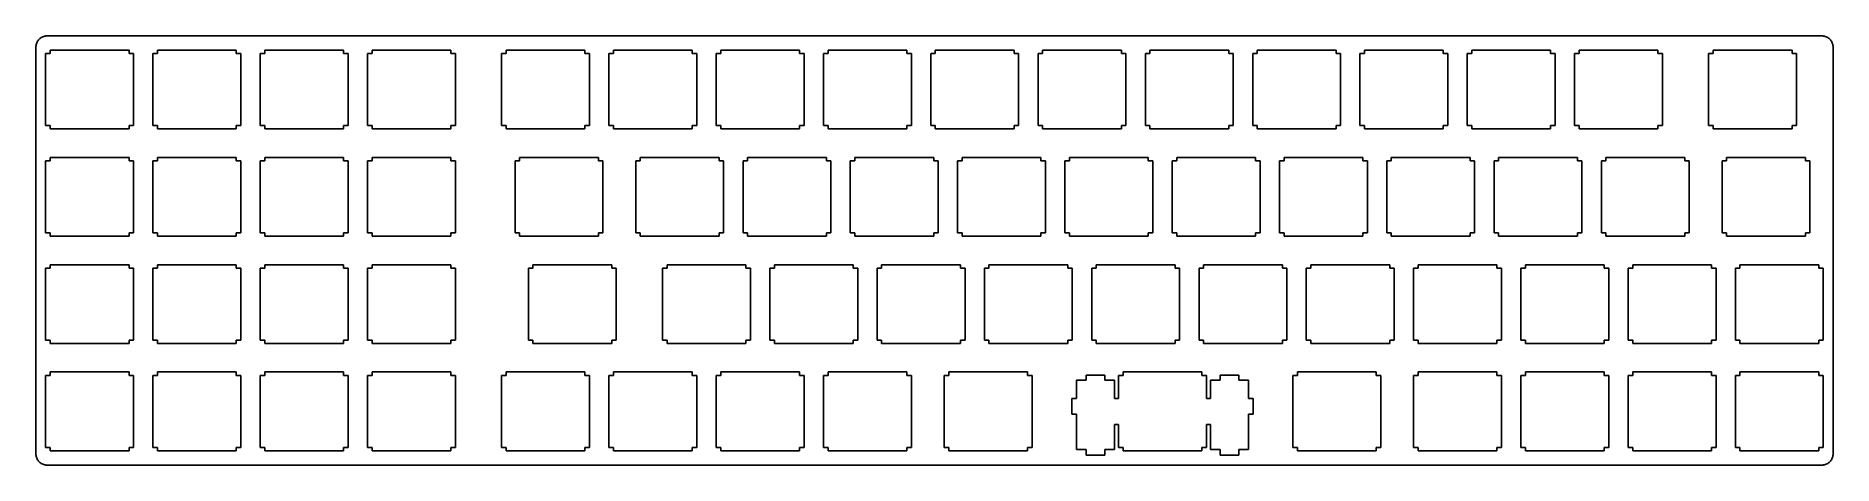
# Model space of a CAD drawing. Extents: x 0 to 319, y 0 to 76.
import ezdxf

# ---------------------------------------------------------------- set-up
doc = ezdxf.new("R2010")
doc.units = 0
doc.layers.get('0').update_dxf_attribs({"linetype": 'CONTINUOUS'})

msp = doc.modelspace()

# ---------------------------------------------------------------- linework, layer by layer
at = {"color": 0}
for p, q in [((0.095085, 74.4569), (0.101975, 74.6139)), ((0.095085, 2.25585), (0.095085, 74.4569)), ((0.101975, 74.6139), (0.119889, 74.7709)), ((0.119889, 74.7709), (0.150206, 74.924)), ((0.150206, 74.924), (0.192925, 75.0768)), ((0.192925, 75.0768), (0.248047, 75.2228)), ((0.248047, 75.2228), (0.312815, 75.365)), ((0.312815, 75.365), (0.389985, 75.5026)), ((0.389985, 75.5026), (0.4768, 75.6338)), ((0.4768, 75.6338), (0.574643, 75.7562)), ((0.574643, 75.7562), (0.680752, 75.8719)), ((0.680752, 75.8719), (0.796505, 75.9781)), ((0.796505, 75.9781), (0.919152, 76.0758)), ((0.919152, 76.0758), (1.05006, 76.163)), ((1.05006, 76.163), (1.18787, 76.2399)), ((1.18787, 76.2399), (1.32981, 76.3048)), ((1.32981, 76.3048), (1.47588, 76.3598)), ((1.47588, 76.3598), (1.62884, 76.4025)), ((1.62884, 76.4025), (1.7818, 76.4328)), ((1.7818, 76.4328), (1.9389, 76.4508)), ((1.9389, 76.4508), (2.096, 76.4575)), ((2.096, 76.4575), (317.183, 76.4575)), ((2.62103, 73.9316), (2.62103, 73.3323)), ((16.6205, 73.9316), (2.62103, 73.9316)), ((16.6205, 73.3323), (16.6205, 73.9316)), ((21.671, 73.9316), (21.671, 73.3323)), ((35.6704, 73.9316), (21.671, 73.9316)), ((35.6704, 73.3323), (35.6704, 73.9316)), ((40.7211, 73.9316), (40.7211, 73.3323)), ((54.7204, 73.9316), (40.7211, 73.9316)), ((54.7204, 73.3323), (54.7204, 73.9316)), ((59.7711, 73.9316), (59.7711, 73.3323)), ((73.7704, 73.9316), (59.7711, 73.9316)), ((73.7704, 73.3323), (73.7704, 73.9316)), ((83.5822, 73.9316), (83.5822, 73.3323)), ((97.5829, 73.9316), (83.5822, 73.9316)), ((97.5829, 73.3323), (97.5829, 73.9316)), ((102.632, 73.9316), (102.632, 73.3323)), ((116.633, 73.9316), (102.632, 73.9316)), ((116.633, 73.3323), (116.633, 73.9316)), ((121.682, 73.9316), (121.682, 73.3323)), ((135.683, 73.9316), (121.682, 73.9316)), ((135.683, 73.3323), (135.683, 73.9316)), ((140.732, 73.9316), (140.732, 73.3323)), ((154.733, 73.9316), (140.732, 73.9316)), ((154.733, 73.3323), (154.733, 73.9316)), ((159.782, 73.9316), (159.782, 73.3323)), ((173.783, 73.9316), (159.782, 73.9316)), ((173.783, 73.3323), (173.783, 73.9316)), ((178.832, 73.9316), (178.832, 73.3323)), ((192.833, 73.9316), (178.832, 73.9316)), ((192.833, 73.3323), (192.833, 73.9316)), ((197.882, 73.9316), (197.882, 73.3323)), ((211.883, 73.9316), (197.882, 73.9316)), ((211.883, 73.3323), (211.883, 73.9316)), ((216.932, 73.9316), (216.932, 73.3323)), ((230.933, 73.9316), (216.932, 73.9316)), ((230.933, 73.3323), (230.933, 73.9316)), ((235.982, 73.9316), (235.982, 73.3323)), ((249.983, 73.9316), (235.982, 73.9316)), ((249.983, 73.3323), (249.983, 73.9316)), ((255.032, 73.9316), (255.032, 73.3323)), ((269.033, 73.9316), (255.032, 73.9316)), ((269.033, 73.3323), (269.033, 73.9316)), ((274.082, 73.9316), (274.082, 73.3323)), ((288.083, 73.9316), (274.082, 73.9316)), ((288.083, 73.3323), (288.083, 73.9316)), ((297.896, 73.9316), (297.896, 73.3323)), ((311.895, 73.9316), (297.896, 73.9316)), ((311.895, 73.3323), (311.895, 73.9316)), ((317.183, 76.4575), (317.34, 76.4508)), ((317.34, 76.4508), (317.496, 76.4328)), ((317.496, 76.4328), (317.65, 76.4025)), ((317.65, 76.4025), (317.802, 76.3598)), ((317.802, 76.3598), (317.948, 76.3048)), ((317.948, 76.3048), (318.091, 76.2399)), ((318.091, 76.2399), (318.229, 76.163)), ((318.229, 76.163), (318.36, 76.0758)), ((318.36, 76.0758), (318.482, 75.9781)), ((318.482, 75.9781), (318.597, 75.8719)), ((318.597, 75.8719), (318.704, 75.7562)), ((318.704, 75.7562), (318.801, 75.6338)), ((318.801, 75.6338), (318.889, 75.5026)), ((318.889, 75.5026), (318.965, 75.365)), ((318.965, 75.365), (319.031, 75.2228)), ((319.031, 75.2228), (319.086, 75.0768)), ((319.086, 75.0768), (319.129, 74.924)), ((319.129, 74.924), (319.159, 74.7709)), ((319.159, 74.7709), (319.177, 74.6139)), ((319.177, 74.6139), (319.184, 74.4569)), ((319.184, 74.4569), (319.184, 2.25585)), ((2.62103, 73.3323), (1.82039, 73.3323)), ((1.82039, 73.3323), (1.82039, 60.5317)), ((17.4212, 73.3323), (16.6205, 73.3323)), ((17.4212, 60.5317), (17.4212, 73.3323)), ((21.671, 73.3323), (20.8704, 73.3323)), ((20.8704, 73.3323), (20.8704, 60.5317)), ((36.4712, 73.3323), (35.6704, 73.3323)), ((36.4712, 60.5317), (36.4712, 73.3323)), ((40.7211, 73.3323), (39.9203, 73.3323)), ((39.9203, 73.3323), (39.9203, 60.5317)), ((55.5212, 73.3323), (54.7204, 73.3323)), ((55.5212, 60.5317), (55.5212, 73.3323)), ((59.7711, 73.3323), (58.9703, 73.3323)), ((58.9703, 73.3323), (58.9703, 60.5317)), ((74.5712, 73.3323), (73.7704, 73.3323)), ((74.5712, 60.5317), (74.5712, 73.3323)), ((83.5822, 73.3323), (82.7828, 73.3323)), ((82.7828, 73.3323), (82.7828, 60.5317)), ((98.3823, 73.3323), (97.5829, 73.3323)), ((98.3823, 60.5317), (98.3823, 73.3323)), ((102.632, 73.3323), (101.833, 73.3323)), ((101.833, 73.3323), (101.833, 60.5317)), ((117.432, 73.3323), (116.633, 73.3323)), ((117.432, 60.5317), (117.432, 73.3323)), ((121.682, 73.3323), (120.883, 73.3323)), ((120.883, 73.3323), (120.883, 60.5317)), ((136.482, 73.3323), (135.683, 73.3323)), ((136.482, 60.5317), (136.482, 73.3323)), ((140.732, 73.3323), (139.933, 73.3323)), ((139.933, 73.3323), (139.933, 60.5317)), ((155.532, 73.3323), (154.733, 73.3323)), ((155.532, 60.5317), (155.532, 73.3323)), ((159.782, 73.3323), (158.983, 73.3323)), ((158.983, 73.3323), (158.983, 60.5317)), ((174.582, 73.3323), (173.783, 73.3323)), ((174.582, 60.5317), (174.582, 73.3323)), ((178.832, 73.3323), (178.033, 73.3323)), ((178.033, 73.3323), (178.033, 60.5317)), ((193.632, 73.3323), (192.833, 73.3323)), ((193.632, 60.5317), (193.632, 73.3323)), ((197.882, 73.3323), (197.083, 73.3323)), ((197.083, 73.3323), (197.083, 60.5317)), ((212.682, 73.3323), (211.883, 73.3323)), ((212.682, 60.5317), (212.682, 73.3323)), ((216.932, 73.3323), (216.133, 73.3323)), ((216.133, 73.3323), (216.133, 60.5317)), ((231.732, 73.3323), (230.933, 73.3323)), ((231.732, 60.5317), (231.732, 73.3323)), ((235.982, 73.3323), (235.183, 73.3323)), ((235.183, 73.3323), (235.183, 60.5317)), ((250.782, 73.3323), (249.983, 73.3323)), ((250.782, 60.5317), (250.782, 73.3323)), ((255.032, 73.3323), (254.233, 73.3323)), ((254.233, 73.3323), (254.233, 60.5317)), ((269.832, 73.3323), (269.033, 73.3323)), ((269.832, 60.5317), (269.832, 73.3323)), ((274.082, 73.3323), (273.283, 73.3323)), ((273.283, 73.3323), (273.283, 60.5317)), ((288.882, 73.3323), (288.083, 73.3323)), ((288.882, 60.5317), (288.882, 73.3323)), ((297.896, 73.3323), (297.095, 73.3323)), ((297.095, 73.3323), (297.095, 60.5317)), ((312.696, 73.3323), (311.895, 73.3323)), ((312.696, 60.5317), (312.696, 73.3323)), ((1.82039, 60.5317), (2.62103, 60.5317)), ((2.62103, 60.5317), (2.62103, 59.9324)), ((2.62103, 59.9324), (16.6205, 59.9324)), ((16.6205, 59.9324), (16.6205, 60.5317)), ((16.6205, 60.5317), (17.4212, 60.5317)), ((20.8704, 60.5317), (21.671, 60.5317)), ((21.671, 60.5317), (21.671, 59.9324)), ((21.671, 59.9324), (35.6704, 59.9324)), ((35.6704, 59.9324), (35.6704, 60.5317)), ((35.6704, 60.5317), (36.4712, 60.5317)), ((39.9203, 60.5317), (40.7211, 60.5317)), ((40.7211, 60.5317), (40.7211, 59.9324)), ((40.7211, 59.9324), (54.7204, 59.9324)), ((54.7204, 59.9324), (54.7204, 60.5317)), ((54.7204, 60.5317), (55.5212, 60.5317)), ((58.9703, 60.5317), (59.7711, 60.5317)), ((59.7711, 60.5317), (59.7711, 59.9324)), ((59.7711, 59.9324), (73.7704, 59.9324)), ((73.7704, 59.9324), (73.7704, 60.5317)), ((73.7704, 60.5317), (74.5712, 60.5317)), ((82.7828, 60.5317), (83.5822, 60.5317)), ((83.5822, 60.5317), (83.5822, 59.9324)), ((83.5822, 59.9324), (97.5829, 59.9324)), ((97.5829, 59.9324), (97.5829, 60.5317)), ((97.5829, 60.5317), (98.3823, 60.5317)), ((101.833, 60.5317), (102.632, 60.5317)), ((102.632, 60.5317), (102.632, 59.9324)), ((102.632, 59.9324), (116.633, 59.9324)), ((116.633, 59.9324), (116.633, 60.5317)), ((116.633, 60.5317), (117.432, 60.5317)), ((120.883, 60.5317), (121.682, 60.5317)), ((121.682, 60.5317), (121.682, 59.9324)), ((121.682, 59.9324), (135.683, 59.9324)), ((135.683, 59.9324), (135.683, 60.5317)), ((135.683, 60.5317), (136.482, 60.5317)), ((139.933, 60.5317), (140.732, 60.5317)), ((140.732, 60.5317), (140.732, 59.9324)), ((140.732, 59.9324), (154.733, 59.9324)), ((154.733, 59.9324), (154.733, 60.5317)), ((154.733, 60.5317), (155.532, 60.5317)), ((158.983, 60.5317), (159.782, 60.5317)), ((159.782, 60.5317), (159.782, 59.9324)), ((159.782, 59.9324), (173.783, 59.9324)), ((173.783, 59.9324), (173.783, 60.5317)), ((173.783, 60.5317), (174.582, 60.5317)), ((178.033, 60.5317), (178.832, 60.5317)), ((178.832, 60.5317), (178.832, 59.9324)), ((178.832, 59.9324), (192.833, 59.9324)), ((192.833, 59.9324), (192.833, 60.5317)), ((192.833, 60.5317), (193.632, 60.5317)), ((197.083, 60.5317), (197.882, 60.5317)), ((197.882, 60.5317), (197.882, 59.9324)), ((197.882, 59.9324), (211.883, 59.9324)), ((211.883, 59.9324), (211.883, 60.5317)), ((211.883, 60.5317), (212.682, 60.5317)), ((216.133, 60.5317), (216.932, 60.5317)), ((216.932, 60.5317), (216.932, 59.9324)), ((216.932, 59.9324), (230.933, 59.9324)), ((230.933, 59.9324), (230.933, 60.5317)), ((230.933, 60.5317), (231.732, 60.5317)), ((235.183, 60.5317), (235.982, 60.5317)), ((235.982, 60.5317), (235.982, 59.9324)), ((235.982, 59.9324), (249.983, 59.9324)), ((249.983, 59.9324), (249.983, 60.5317)), ((249.983, 60.5317), (250.782, 60.5317)), ((254.233, 60.5317), (255.032, 60.5317)), ((255.032, 60.5317), (255.032, 59.9324)), ((255.032, 59.9324), (269.033, 59.9324)), ((269.033, 59.9324), (269.033, 60.5317)), ((269.033, 60.5317), (269.832, 60.5317)), ((273.283, 60.5317), (274.082, 60.5317)), ((274.082, 60.5317), (274.082, 59.9324)), ((274.082, 59.9324), (288.083, 59.9324)), ((288.083, 59.9324), (288.083, 60.5317)), ((288.083, 60.5317), (288.882, 60.5317)), ((297.095, 60.5317), (297.896, 60.5317)), ((297.896, 60.5317), (297.896, 59.9324)), ((297.896, 59.9324), (311.895, 59.9324)), ((311.895, 59.9324), (311.895, 60.5317)), ((311.895, 60.5317), (312.696, 60.5317)), ((2.62103, 54.2823), (1.82039, 54.2823)), ((1.82039, 54.2823), (1.82039, 41.4817)), ((2.62103, 54.8816), (2.62103, 54.2823)), ((16.6205, 54.8816), (2.62103, 54.8816)), ((16.6205, 54.2823), (16.6205, 54.8816)), ((17.4212, 54.2823), (16.6205, 54.2823)), ((17.4212, 41.4817), (17.4212, 54.2823)), ((21.671, 54.2823), (20.8704, 54.2823)), ((20.8704, 54.2823), (20.8704, 41.4817)), ((21.671, 54.8816), (21.671, 54.2823)), ((35.6704, 54.8816), (21.671, 54.8816)), ((35.6704, 54.2823), (35.6704, 54.8816)), ((36.4712, 54.2823), (35.6704, 54.2823)), ((36.4712, 41.4817), (36.4712, 54.2823)), ((40.7211, 54.2823), (39.9203, 54.2823)), ((39.9203, 54.2823), (39.9203, 41.4817)), ((40.7211, 54.8816), (40.7211, 54.2823)), ((54.7204, 54.8816), (40.7211, 54.8816)), ((54.7204, 54.2823), (54.7204, 54.8816)), ((55.5212, 54.2823), (54.7204, 54.2823)), ((55.5212, 41.4817), (55.5212, 54.2823)), ((59.7711, 54.2823), (58.9703, 54.2823)), ((58.9703, 54.2823), (58.9703, 41.4817)), ((59.7711, 54.8816), (59.7711, 54.2823)), ((73.7704, 54.8816), (59.7711, 54.8816)), ((73.7704, 54.2823), (73.7704, 54.8816)), ((74.5712, 54.2823), (73.7704, 54.2823)), ((74.5712, 41.4817), (74.5712, 54.2823)), ((85.9635, 54.2823), (85.1641, 54.2823)), ((85.1641, 54.2823), (85.1641, 41.4817)), ((85.9635, 54.8816), (85.9635, 54.2823)), ((99.9628, 54.8816), (85.9635, 54.8816)), ((99.9628, 54.2823), (99.9628, 54.8816)), ((100.764, 54.2823), (99.9628, 54.2823)), ((100.764, 41.4817), (100.764, 54.2823)), ((107.396, 54.2823), (106.595, 54.2823)), ((106.595, 54.2823), (106.595, 41.4817)), ((107.396, 54.8816), (107.396, 54.2823)), ((121.395, 54.8816), (107.396, 54.8816)), ((121.395, 54.2823), (121.395, 54.8816)), ((122.196, 54.2823), (121.395, 54.2823)), ((122.196, 41.4817), (122.196, 54.2823)), ((126.446, 54.2823), (125.645, 54.2823)), ((125.645, 54.2823), (125.645, 41.4817)), ((126.446, 54.8816), (126.446, 54.2823)), ((140.445, 54.8816), (126.446, 54.8816)), ((140.445, 54.2823), (140.445, 54.8816)), ((141.246, 54.2823), (140.445, 54.2823)), ((141.246, 41.4817), (141.246, 54.2823)), ((145.496, 54.2823), (144.695, 54.2823)), ((144.695, 54.2823), (144.695, 41.4817)), ((145.496, 54.8816), (145.496, 54.2823)), ((159.495, 54.8816), (145.496, 54.8816)), ((159.495, 54.2823), (159.495, 54.8816)), ((160.296, 54.2823), (159.495, 54.2823)), ((160.296, 41.4817), (160.296, 54.2823)), ((164.546, 54.2823), (163.745, 54.2823)), ((163.745, 54.2823), (163.745, 41.4817)), ((164.546, 54.8816), (164.546, 54.2823)), ((178.545, 54.8816), (164.546, 54.8816)), ((178.545, 54.2823), (178.545, 54.8816)), ((179.346, 54.2823), (178.545, 54.2823)), ((179.346, 41.4817), (179.346, 54.2823)), ((183.596, 54.2823), (182.795, 54.2823)), ((182.795, 54.2823), (182.795, 41.4817)), ((183.596, 54.8816), (183.596, 54.2823)), ((197.595, 54.8816), (183.596, 54.8816)), ((197.595, 54.2823), (197.595, 54.8816)), ((198.396, 54.2823), (197.595, 54.2823)), ((198.396, 41.4817), (198.396, 54.2823)), ((202.646, 54.2823), (201.845, 54.2823)), ((201.845, 54.2823), (201.845, 41.4817)), ((202.646, 54.8816), (202.646, 54.2823)), ((216.645, 54.8816), (202.646, 54.8816)), ((216.645, 54.2823), (216.645, 54.8816)), ((217.446, 54.2823), (216.645, 54.2823)), ((217.446, 41.4817), (217.446, 54.2823)), ((221.696, 54.2823), (220.895, 54.2823)), ((220.895, 54.2823), (220.895, 41.4817)), ((221.696, 54.8816), (221.696, 54.2823)), ((235.695, 54.8816), (221.696, 54.8816)), ((235.695, 54.2823), (235.695, 54.8816)), ((236.496, 54.2823), (235.695, 54.2823)), ((236.496, 41.4817), (236.496, 54.2823)), ((240.746, 54.2823), (239.945, 54.2823)), ((239.945, 54.2823), (239.945, 41.4817)), ((240.746, 54.8816), (240.746, 54.2823)), ((254.744, 54.8816), (240.746, 54.8816)), ((254.744, 54.2823), (254.744, 54.8816)), ((255.546, 54.2823), (254.744, 54.2823)), ((255.546, 41.4817), (255.546, 54.2823)), ((259.796, 54.2823), (258.995, 54.2823)), ((258.995, 54.2823), (258.995, 41.4817)), ((259.796, 54.8816), (259.796, 54.2823)), ((273.795, 54.8816), (259.796, 54.8816)), ((273.795, 54.2823), (273.795, 54.8816)), ((274.596, 54.2823), (273.795, 54.2823)), ((274.596, 41.4817), (274.596, 54.2823)), ((278.846, 54.2823), (278.045, 54.2823)), ((278.045, 54.2823), (278.045, 41.4817)), ((278.846, 54.8816), (278.846, 54.2823)), ((292.845, 54.8816), (278.846, 54.8816)), ((292.845, 54.2823), (292.845, 54.8816)), ((293.646, 54.2823), (292.845, 54.2823)), ((293.646, 41.4817), (293.646, 54.2823)), ((300.276, 54.2823), (299.477, 54.2823)), ((299.477, 54.2823), (299.477, 41.4817)), ((300.276, 54.8816), (300.276, 54.2823)), ((314.277, 54.8816), (300.276, 54.8816)), ((314.277, 54.2823), (314.277, 54.8816)), ((315.076, 54.2823), (314.277, 54.2823)), ((315.076, 41.4817), (315.076, 54.2823)), ((1.82039, 41.4817), (2.62103, 41.4817)), ((2.62103, 41.4817), (2.62103, 40.8824)), ((16.6205, 40.8824), (16.6205, 41.4817)), ((16.6205, 41.4817), (17.4212, 41.4817)), ((20.8704, 41.4817), (21.671, 41.4817)), ((21.671, 41.4817), (21.671, 40.8824)), ((35.6704, 40.8824), (35.6704, 41.4817)), ((35.6704, 41.4817), (36.4712, 41.4817)), ((39.9203, 41.4817), (40.7211, 41.4817)), ((40.7211, 41.4817), (40.7211, 40.8824)), ((54.7204, 40.8824), (54.7204, 41.4817)), ((54.7204, 41.4817), (55.5212, 41.4817)), ((58.9703, 41.4817), (59.7711, 41.4817)), ((59.7711, 41.4817), (59.7711, 40.8824)), ((73.7704, 40.8824), (73.7704, 41.4817)), ((73.7704, 41.4817), (74.5712, 41.4817)), ((85.1641, 41.4817), (85.9635, 41.4817)), ((85.9635, 41.4817), (85.9635, 40.8824)), ((99.9628, 40.8824), (99.9628, 41.4817)), ((99.9628, 41.4817), (100.764, 41.4817)), ((106.595, 41.4817), (107.396, 41.4817)), ((107.396, 41.4817), (107.396, 40.8824)), ((121.395, 40.8824), (121.395, 41.4817)), ((121.395, 41.4817), (122.196, 41.4817)), ((125.645, 41.4817), (126.446, 41.4817)), ((126.446, 41.4817), (126.446, 40.8824)), ((140.445, 40.8824), (140.445, 41.4817)), ((140.445, 41.4817), (141.246, 41.4817)), ((144.695, 41.4817), (145.496, 41.4817)), ((145.496, 41.4817), (145.496, 40.8824)), ((159.495, 40.8824), (159.495, 41.4817)), ((159.495, 41.4817), (160.296, 41.4817)), ((163.745, 41.4817), (164.546, 41.4817)), ((164.546, 41.4817), (164.546, 40.8824)), ((178.545, 40.8824), (178.545, 41.4817)), ((178.545, 41.4817), (179.346, 41.4817)), ((182.795, 41.4817), (183.596, 41.4817)), ((183.596, 41.4817), (183.596, 40.8824)), ((197.595, 40.8824), (197.595, 41.4817)), ((197.595, 41.4817), (198.396, 41.4817)), ((201.845, 41.4817), (202.646, 41.4817)), ((202.646, 41.4817), (202.646, 40.8824)), ((216.645, 40.8824), (216.645, 41.4817)), ((216.645, 41.4817), (217.446, 41.4817)), ((220.895, 41.4817), (221.696, 41.4817)), ((221.696, 41.4817), (221.696, 40.8824)), ((235.695, 40.8824), (235.695, 41.4817)), ((235.695, 41.4817), (236.496, 41.4817)), ((239.945, 41.4817), (240.746, 41.4817)), ((240.746, 41.4817), (240.746, 40.8824)), ((254.744, 40.8824), (254.744, 41.4817)), ((254.744, 41.4817), (255.546, 41.4817)), ((258.995, 41.4817), (259.796, 41.4817)), ((259.796, 41.4817), (259.796, 40.8824)), ((273.795, 40.8824), (273.795, 41.4817)), ((273.795, 41.4817), (274.596, 41.4817)), ((278.045, 41.4817), (278.846, 41.4817)), ((278.846, 41.4817), (278.846, 40.8824)), ((292.845, 40.8824), (292.845, 41.4817)), ((292.845, 41.4817), (293.646, 41.4817)), ((299.477, 41.4817), (300.276, 41.4817)), ((300.276, 41.4817), (300.276, 40.8824)), ((314.277, 40.8824), (314.277, 41.4817)), ((314.277, 41.4817), (315.076, 41.4817)), ((2.62103, 40.8824), (16.6205, 40.8824)), ((21.671, 40.8824), (35.6704, 40.8824)), ((40.7211, 40.8824), (54.7204, 40.8824)), ((59.7711, 40.8824), (73.7704, 40.8824)), ((85.9635, 40.8824), (99.9628, 40.8824)), ((107.396, 40.8824), (121.395, 40.8824)), ((126.446, 40.8824), (140.445, 40.8824)), ((145.496, 40.8824), (159.495, 40.8824)), ((164.546, 40.8824), (178.545, 40.8824)), ((183.596, 40.8824), (197.595, 40.8824)), ((202.646, 40.8824), (216.645, 40.8824)), ((221.696, 40.8824), (235.695, 40.8824)), ((240.746, 40.8824), (254.744, 40.8824)), ((259.796, 40.8824), (273.795, 40.8824)), ((278.846, 40.8824), (292.845, 40.8824)), ((300.276, 40.8824), (314.277, 40.8824)), ((2.62103, 35.2323), (1.82039, 35.2323)), ((1.82039, 35.2323), (1.82039, 22.4317)), ((2.62103, 35.8316), (2.62103, 35.2323)), ((16.6205, 35.8316), (2.62103, 35.8316)), ((16.6205, 35.2323), (16.6205, 35.8316)), ((17.4212, 35.2323), (16.6205, 35.2323)), ((17.4212, 22.4317), (17.4212, 35.2323)), ((21.671, 35.2323), (20.8704, 35.2323)), ((20.8704, 35.2323), (20.8704, 22.4317)), ((21.671, 35.8316), (21.671, 35.2323)), ((35.6704, 35.8316), (21.671, 35.8316)), ((35.6704, 35.2323), (35.6704, 35.8316)), ((36.4712, 35.2323), (35.6704, 35.2323)), ((36.4712, 22.4317), (36.4712, 35.2323)), ((40.7211, 35.2323), (39.9203, 35.2323)), ((39.9203, 35.2323), (39.9203, 22.4317)), ((40.7211, 35.8316), (40.7211, 35.2323)), ((54.7204, 35.8316), (40.7211, 35.8316)), ((54.7204, 35.2323), (54.7204, 35.8316)), ((55.5212, 35.2323), (54.7204, 35.2323)), ((55.5212, 22.4317), (55.5212, 35.2323)), ((59.7711, 35.2323), (58.9703, 35.2323)), ((58.9703, 35.2323), (58.9703, 22.4317)), ((59.7711, 35.8316), (59.7711, 35.2323)), ((73.7704, 35.8316), (59.7711, 35.8316)), ((73.7704, 35.2323), (73.7704, 35.8316)), ((74.5712, 35.2323), (73.7704, 35.2323)), ((74.5712, 22.4317), (74.5712, 35.2323)), ((88.3461, 35.2323), (87.5453, 35.2323)), ((87.5453, 35.2323), (87.5453, 22.4317)), ((88.3461, 35.8316), (88.3461, 35.2323)), ((102.345, 35.8316), (88.3461, 35.8316)), ((102.345, 35.2323), (102.345, 35.8316)), ((103.146, 35.2323), (102.345, 35.2323)), ((103.146, 22.4317), (103.146, 35.2323)), ((112.157, 35.2323), (111.358, 35.2323)), ((111.358, 35.2323), (111.358, 22.4317)), ((112.157, 35.8316), (112.157, 35.2323)), ((126.158, 35.8316), (112.157, 35.8316)), ((126.158, 35.2323), (126.158, 35.8316)), ((126.957, 35.2323), (126.158, 35.2323)), ((126.957, 22.4317), (126.957, 35.2323)), ((131.207, 35.2323), (130.408, 35.2323)), ((130.408, 35.2323), (130.408, 22.4317)), ((131.207, 35.8316), (131.207, 35.2323)), ((145.208, 35.8316), (131.207, 35.8316)), ((145.208, 35.2323), (145.208, 35.8316)), ((146.007, 35.2323), (145.208, 35.2323)), ((146.007, 22.4317), (146.007, 35.2323)), ((150.257, 35.2323), (149.458, 35.2323)), ((149.458, 35.2323), (149.458, 22.4317)), ((150.257, 35.8316), (150.257, 35.2323)), ((164.258, 35.8316), (150.257, 35.8316)), ((164.258, 35.2323), (164.258, 35.8316)), ((165.057, 35.2323), (164.258, 35.2323)), ((165.057, 22.4317), (165.057, 35.2323)), ((169.307, 35.2323), (168.508, 35.2323)), ((168.508, 35.2323), (168.508, 22.4317)), ((169.307, 35.8316), (169.307, 35.2323)), ((183.308, 35.8316), (169.307, 35.8316)), ((183.308, 35.2323), (183.308, 35.8316)), ((184.107, 35.2323), (183.308, 35.2323)), ((184.107, 22.4317), (184.107, 35.2323)), ((188.357, 35.2323), (187.558, 35.2323)), ((187.558, 35.2323), (187.558, 22.4317)), ((188.357, 35.8316), (188.357, 35.2323)), ((202.358, 35.8316), (188.357, 35.8316)), ((202.358, 35.2323), (202.358, 35.8316)), ((203.157, 35.2323), (202.358, 35.2323)), ((203.157, 22.4317), (203.157, 35.2323)), ((207.407, 35.2323), (206.608, 35.2323)), ((206.608, 35.2323), (206.608, 22.4317)), ((207.407, 35.8316), (207.407, 35.2323)), ((221.408, 35.8316), (207.407, 35.8316)), ((221.408, 35.2323), (221.408, 35.8316)), ((222.207, 35.2323), (221.408, 35.2323)), ((222.207, 22.4317), (222.207, 35.2323)), ((226.457, 35.2323), (225.658, 35.2323)), ((225.658, 35.2323), (225.658, 22.4317)), ((226.457, 35.8316), (226.457, 35.2323)), ((240.458, 35.8316), (226.457, 35.8316)), ((240.458, 35.2323), (240.458, 35.8316)), ((241.257, 35.2323), (240.458, 35.2323)), ((241.257, 22.4317), (241.257, 35.2323)), ((245.507, 35.2323), (244.708, 35.2323)), ((244.708, 35.2323), (244.708, 22.4317)), ((245.507, 35.8316), (245.507, 35.2323)), ((259.508, 35.8316), (245.507, 35.8316)), ((259.508, 35.2323), (259.508, 35.8316)), ((260.307, 35.2323), (259.508, 35.2323)), ((260.307, 22.4317), (260.307, 35.2323)), ((264.557, 35.2323), (263.758, 35.2323)), ((263.758, 35.2323), (263.758, 22.4317)), ((264.557, 35.8316), (264.557, 35.2323)), ((278.558, 35.8316), (264.557, 35.8316)), ((278.558, 35.2323), (278.558, 35.8316)), ((279.357, 35.2323), (278.558, 35.2323)), ((279.357, 22.4317), (279.357, 35.2323)), ((283.607, 35.2323), (282.808, 35.2323)), ((282.808, 35.2323), (282.808, 22.4317)), ((283.607, 35.8316), (283.607, 35.2323)), ((297.608, 35.8316), (283.607, 35.8316)), ((297.608, 35.2323), (297.608, 35.8316)), ((298.407, 35.2323), (297.608, 35.2323)), ((298.407, 22.4317), (298.407, 35.2323)), ((302.657, 35.2323), (301.858, 35.2323)), ((301.858, 35.2323), (301.858, 22.4317)), ((302.657, 35.8316), (302.657, 35.2323)), ((316.658, 35.8316), (302.657, 35.8316)), ((316.658, 35.2323), (316.658, 35.8316)), ((317.457, 35.2323), (316.658, 35.2323)), ((317.457, 22.4317), (317.457, 35.2323)), ((1.82039, 22.4317), (2.62103, 22.4317)), ((2.62103, 22.4317), (2.62103, 21.8323)), ((16.6205, 21.8323), (16.6205, 22.4317)), ((16.6205, 22.4317), (17.4212, 22.4317)), ((20.8704, 22.4317), (21.671, 22.4317)), ((21.671, 22.4317), (21.671, 21.8323)), ((35.6704, 21.8323), (35.6704, 22.4317)), ((35.6704, 22.4317), (36.4712, 22.4317)), ((39.9203, 22.4317), (40.7211, 22.4317)), ((40.7211, 22.4317), (40.7211, 21.8323)), ((54.7204, 21.8323), (54.7204, 22.4317)), ((54.7204, 22.4317), (55.5212, 22.4317)), ((58.9703, 22.4317), (59.7711, 22.4317)), ((59.7711, 22.4317), (59.7711, 21.8323)), ((73.7704, 21.8323), (73.7704, 22.4317)), ((73.7704, 22.4317), (74.5712, 22.4317)), ((87.5453, 22.4317), (88.3461, 22.4317)), ((88.3461, 22.4317), (88.3461, 21.8323)), ((102.345, 21.8323), (102.345, 22.4317)), ((102.345, 22.4317), (103.146, 22.4317)), ((111.358, 22.4317), (112.157, 22.4317)), ((112.157, 22.4317), (112.157, 21.8323)), ((126.158, 21.8323), (126.158, 22.4317)), ((126.158, 22.4317), (126.957, 22.4317)), ((130.408, 22.4317), (131.207, 22.4317)), ((131.207, 22.4317), (131.207, 21.8323)), ((145.208, 21.8323), (145.208, 22.4317)), ((145.208, 22.4317), (146.007, 22.4317)), ((149.458, 22.4317), (150.257, 22.4317)), ((150.257, 22.4317), (150.257, 21.8323)), ((164.258, 21.8323), (164.258, 22.4317)), ((164.258, 22.4317), (165.057, 22.4317)), ((168.508, 22.4317), (169.307, 22.4317)), ((169.307, 22.4317), (169.307, 21.8323)), ((183.308, 21.8323), (183.308, 22.4317)), ((183.308, 22.4317), (184.107, 22.4317)), ((187.558, 22.4317), (188.357, 22.4317)), ((188.357, 22.4317), (188.357, 21.8323)), ((202.358, 21.8323), (202.358, 22.4317)), ((202.358, 22.4317), (203.157, 22.4317)), ((206.608, 22.4317), (207.407, 22.4317)), ((207.407, 22.4317), (207.407, 21.8323)), ((221.408, 21.8323), (221.408, 22.4317)), ((221.408, 22.4317), (222.207, 22.4317)), ((225.658, 22.4317), (226.457, 22.4317)), ((226.457, 22.4317), (226.457, 21.8323)), ((240.458, 21.8323), (240.458, 22.4317)), ((240.458, 22.4317), (241.257, 22.4317)), ((244.708, 22.4317), (245.507, 22.4317)), ((245.507, 22.4317), (245.507, 21.8323)), ((259.508, 21.8323), (259.508, 22.4317)), ((259.508, 22.4317), (260.307, 22.4317)), ((263.758, 22.4317), (264.557, 22.4317)), ((264.557, 22.4317), (264.557, 21.8323)), ((278.558, 21.8323), (278.558, 22.4317)), ((278.558, 22.4317), (279.357, 22.4317)), ((282.808, 22.4317), (283.607, 22.4317)), ((283.607, 22.4317), (283.607, 21.8323)), ((297.608, 21.8323), (297.608, 22.4317)), ((297.608, 22.4317), (298.407, 22.4317)), ((301.858, 22.4317), (302.657, 22.4317)), ((302.657, 22.4317), (302.657, 21.8323)), ((316.658, 21.8323), (316.658, 22.4317)), ((316.658, 22.4317), (317.457, 22.4317)), ((2.62103, 21.8323), (16.6205, 21.8323)), ((21.671, 21.8323), (35.6704, 21.8323)), ((40.7211, 21.8323), (54.7204, 21.8323)), ((59.7711, 21.8323), (73.7704, 21.8323)), ((88.3461, 21.8323), (102.345, 21.8323)), ((112.157, 21.8323), (126.158, 21.8323)), ((131.207, 21.8323), (145.208, 21.8323)), ((150.257, 21.8323), (164.258, 21.8323)), ((169.307, 21.8323), (183.308, 21.8323)), ((188.357, 21.8323), (202.358, 21.8323)), ((207.407, 21.8323), (221.408, 21.8323)), ((226.457, 21.8323), (240.458, 21.8323)), ((245.507, 21.8323), (259.508, 21.8323)), ((264.557, 21.8323), (278.558, 21.8323)), ((283.607, 21.8323), (297.608, 21.8323)), ((302.657, 21.8323), (316.658, 21.8323)), ((2.62103, 16.1837), (1.82039, 16.1837)), ((1.82039, 16.1837), (1.82039, 3.38171)), ((2.62103, 16.7817), (2.62103, 16.1837)), ((16.6205, 16.7817), (2.62103, 16.7817)), ((16.6205, 16.1837), (16.6205, 16.7817)), ((17.4212, 16.1837), (16.6205, 16.1837)), ((17.4212, 3.38171), (17.4212, 16.1837)), ((21.671, 16.1837), (20.8704, 16.1837)), ((20.8704, 16.1837), (20.8704, 3.38171)), ((21.671, 16.7817), (21.671, 16.1837)), ((35.6704, 16.7817), (21.671, 16.7817)), ((35.6704, 16.1837), (35.6704, 16.7817)), ((36.4712, 16.1837), (35.6704, 16.1837)), ((36.4712, 3.38171), (36.4712, 16.1837)), ((40.7211, 16.1837), (39.9203, 16.1837)), ((39.9203, 16.1837), (39.9203, 3.38171)), ((40.7211, 16.7817), (40.7211, 16.1837)), ((54.7204, 16.7817), (40.7211, 16.7817)), ((54.7204, 16.1837), (54.7204, 16.7817)), ((55.5212, 16.1837), (54.7204, 16.1837)), ((55.5212, 3.38171), (55.5212, 16.1837)), ((59.7711, 16.1837), (58.9703, 16.1837)), ((58.9703, 16.1837), (58.9703, 3.38171)), ((59.7711, 16.7817), (59.7711, 16.1837)), ((73.7704, 16.7817), (59.7711, 16.7817)), ((73.7704, 16.1837), (73.7704, 16.7817)), ((74.5712, 16.1837), (73.7704, 16.1837)), ((74.5712, 3.38171), (74.5712, 16.1837)), ((83.5822, 16.1837), (82.7828, 16.1837)), ((82.7828, 16.1837), (82.7828, 3.38171)), ((83.5822, 16.7817), (83.5822, 16.1837)), ((97.5829, 16.7817), (83.5822, 16.7817)), ((97.5829, 16.1837), (97.5829, 16.7817)), ((98.3823, 16.1837), (97.5829, 16.1837)), ((98.3823, 3.38171), (98.3823, 16.1837)), ((102.632, 16.1837), (101.833, 16.1837)), ((101.833, 16.1837), (101.833, 3.38171)), ((102.632, 16.7817), (102.632, 16.1837)), ((116.633, 16.7817), (102.632, 16.7817)), ((116.633, 16.1837), (116.633, 16.7817)), ((117.432, 16.1837), (116.633, 16.1837)), ((117.432, 3.38171), (117.432, 16.1837)), ((121.682, 16.1837), (120.883, 16.1837)), ((120.883, 16.1837), (120.883, 3.38171)), ((121.682, 16.7817), (121.682, 16.1837)), ((135.683, 16.7817), (121.682, 16.7817)), ((135.683, 16.1837), (135.683, 16.7817)), ((136.482, 16.1837), (135.683, 16.1837)), ((136.482, 3.38171), (136.482, 16.1837)), ((140.732, 16.1837), (139.933, 16.1837)), ((139.933, 16.1837), (139.933, 3.38171)), ((140.732, 16.7817), (140.732, 16.1837)), ((154.733, 16.7817), (140.732, 16.7817)), ((154.733, 16.1837), (154.733, 16.7817)), ((155.532, 16.1837), (154.733, 16.1837)), ((155.532, 3.38171), (155.532, 16.1837)), ((162.163, 16.1837), (161.364, 16.1837)), ((161.364, 16.1837), (161.364, 3.38171)), ((162.163, 16.7817), (162.163, 16.1837)), ((176.163, 16.7817), (162.163, 16.7817)), ((176.163, 16.1837), (176.163, 16.7817)), ((176.964, 16.1837), (176.163, 16.1837)), ((176.964, 3.38171), (176.964, 16.1837)), ((189.87, 16.2333), (186.57, 16.2333)), ((186.57, 16.2333), (186.57, 15.3128)), ((189.87, 15.3128), (189.87, 16.2333)), ((193.121, 16.1837), (192.32, 16.1837)), ((192.32, 16.1837), (192.32, 12.0826)), ((193.121, 16.7817), (193.121, 16.1837)), ((207.12, 16.7817), (193.121, 16.7817)), ((207.12, 16.1837), (207.12, 16.7817)), ((207.921, 16.1837), (207.12, 16.1837)), ((207.921, 12.0826), (207.921, 16.1837)), ((213.67, 16.2333), (210.37, 16.2333)), ((210.37, 16.2333), (210.37, 15.3128)), ((213.67, 15.3128), (213.67, 16.2333)), ((224.076, 16.1837), (223.277, 16.1837)), ((223.277, 16.1837), (223.277, 3.38171)), ((224.076, 16.7817), (224.076, 16.1837)), ((238.077, 16.7817), (224.076, 16.7817)), ((238.077, 16.1837), (238.077, 16.7817)), ((238.876, 16.1837), (238.077, 16.1837)), ((238.876, 3.38171), (238.876, 16.1837)), ((245.507, 16.1837), (244.708, 16.1837)), ((244.708, 16.1837), (244.708, 3.38171)), ((245.507, 16.7817), (245.507, 16.1837)), ((259.508, 16.7817), (245.507, 16.7817)), ((259.508, 16.1837), (259.508, 16.7817)), ((260.307, 16.1837), (259.508, 16.1837)), ((260.307, 3.38171), (260.307, 16.1837)), ((264.557, 16.1837), (263.758, 16.1837)), ((263.758, 16.1837), (263.758, 3.38171)), ((264.557, 16.7817), (264.557, 16.1837)), ((278.558, 16.7817), (264.557, 16.7817)), ((278.558, 16.1837), (278.558, 16.7817)), ((279.357, 16.1837), (278.558, 16.1837)), ((279.357, 3.38171), (279.357, 16.1837)), ((283.607, 16.1837), (282.808, 16.1837)), ((282.808, 16.1837), (282.808, 3.38171)), ((283.607, 16.7817), (283.607, 16.1837)), ((297.608, 16.7817), (283.607, 16.7817)), ((297.608, 16.1837), (297.608, 16.7817)), ((298.407, 16.1837), (297.608, 16.1837)), ((298.407, 3.38171), (298.407, 16.1837)), ((302.657, 16.1837), (301.858, 16.1837)), ((301.858, 16.1837), (301.858, 3.38171)), ((302.657, 16.7817), (302.657, 16.1837)), ((316.658, 16.7817), (302.657, 16.7817)), ((316.658, 16.1837), (316.658, 16.7817)), ((317.457, 16.1837), (316.658, 16.1837)), ((317.457, 3.38171), (317.457, 16.1837)), ((186.57, 15.3128), (184.846, 15.3128)), ((184.846, 15.3128), (184.846, 12.0826)), ((191.595, 15.3128), (189.87, 15.3128)), ((191.595, 12.0826), (191.595, 15.3128)), ((210.37, 15.3128), (208.646, 15.3128)), ((208.646, 15.3128), (208.646, 12.0826)), ((215.396, 15.3128), (213.67, 15.3128)), ((215.396, 12.0826), (215.396, 15.3128)), ((184.846, 12.0826), (184.021, 12.0826)), ((184.021, 12.0826), (184.021, 9.28247)), ((192.32, 12.0826), (191.595, 12.0826)), ((208.646, 12.0826), (207.921, 12.0826)), ((216.221, 12.0826), (215.396, 12.0826)), ((216.221, 9.28247), (216.221, 12.0826)), ((184.021, 9.28247), (184.846, 9.28247)), ((184.846, 9.28247), (184.846, 3.01239)), ((191.595, 3.01239), (191.595, 7.48273)), ((191.595, 7.48273), (192.32, 7.48273)), ((192.32, 7.48273), (192.32, 3.38171)), ((207.921, 3.38171), (207.921, 7.48273)), ((207.921, 7.48273), (208.646, 7.48273)), ((208.646, 7.48273), (208.646, 3.01239)), ((215.396, 3.01239), (215.396, 9.28247)), ((215.396, 9.28247), (216.221, 9.28247)), ((1.82039, 3.38171), (2.62103, 3.38171)), ((2.62103, 3.38171), (2.62103, 2.78226)), ((16.6205, 2.78226), (16.6205, 3.38171)), ((16.6205, 3.38171), (17.4212, 3.38171)), ((20.8704, 3.38171), (21.671, 3.38171)), ((21.671, 3.38171), (21.671, 2.78226)), ((35.6704, 2.78226), (35.6704, 3.38171)), ((35.6704, 3.38171), (36.4712, 3.38171)), ((39.9203, 3.38171), (40.7211, 3.38171)), ((40.7211, 3.38171), (40.7211, 2.78226)), ((54.7204, 2.78226), (54.7204, 3.38171)), ((54.7204, 3.38171), (55.5212, 3.38171)), ((58.9703, 3.38171), (59.7711, 3.38171)), ((59.7711, 3.38171), (59.7711, 2.78226)), ((73.7704, 2.78226), (73.7704, 3.38171)), ((73.7704, 3.38171), (74.5712, 3.38171)), ((82.7828, 3.38171), (83.5822, 3.38171)), ((83.5822, 3.38171), (83.5822, 2.78226)), ((97.5829, 2.78226), (97.5829, 3.38171)), ((97.5829, 3.38171), (98.3823, 3.38171)), ((101.833, 3.38171), (102.632, 3.38171)), ((102.632, 3.38171), (102.632, 2.78226)), ((116.633, 2.78226), (116.633, 3.38171)), ((116.633, 3.38171), (117.432, 3.38171)), ((120.883, 3.38171), (121.682, 3.38171)), ((121.682, 3.38171), (121.682, 2.78226)), ((135.683, 2.78226), (135.683, 3.38171)), ((135.683, 3.38171), (136.482, 3.38171)), ((139.933, 3.38171), (140.732, 3.38171)), ((140.732, 3.38171), (140.732, 2.78226)), ((154.733, 2.78226), (154.733, 3.38171)), ((154.733, 3.38171), (155.532, 3.38171)), ((161.364, 3.38171), (162.163, 3.38171)), ((162.163, 3.38171), (162.163, 2.78226)), ((176.163, 2.78226), (176.163, 3.38171)), ((176.163, 3.38171), (176.964, 3.38171)), ((192.32, 3.38171), (193.121, 3.38171)), ((193.121, 3.38171), (193.121, 2.78226)), ((207.12, 2.78226), (207.12, 3.38171)), ((207.12, 3.38171), (207.921, 3.38171)), ((223.277, 3.38171), (224.076, 3.38171)), ((224.076, 3.38171), (224.076, 2.78226)), ((238.077, 2.78226), (238.077, 3.38171)), ((238.077, 3.38171), (238.876, 3.38171)), ((244.708, 3.38171), (245.507, 3.38171)), ((245.507, 3.38171), (245.507, 2.78226)), ((259.508, 2.78226), (259.508, 3.38171)), ((259.508, 3.38171), (260.307, 3.38171)), ((263.758, 3.38171), (264.557, 3.38171)), ((264.557, 3.38171), (264.557, 2.78226)), ((278.558, 2.78226), (278.558, 3.38171)), ((278.558, 3.38171), (279.357, 3.38171)), ((282.808, 3.38171), (283.607, 3.38171)), ((283.607, 3.38171), (283.607, 2.78226)), ((297.608, 2.78226), (297.608, 3.38171)), ((297.608, 3.38171), (298.407, 3.38171)), ((301.858, 3.38171), (302.657, 3.38171)), ((302.657, 3.38171), (302.657, 2.78226)), ((316.658, 2.78226), (316.658, 3.38171)), ((316.658, 3.38171), (317.457, 3.38171)), ((0.101975, 2.10013), (0.095085, 2.25585)), ((0.119889, 1.94441), (0.101975, 2.10013)), ((0.150206, 1.79007), (0.119889, 1.94441)), ((0.192925, 1.63849), (0.150206, 1.79007)), ((0.248047, 1.49104), (0.192925, 1.63849)), ((0.312815, 1.3491), (0.248047, 1.49104)), ((0.389985, 1.21267), (0.312815, 1.3491)), ((0.4768, 1.08176), (0.389985, 1.21267)), ((0.574643, 0.957735), (0.4768, 1.08176)), ((0.680752, 0.841982), (0.574643, 0.957735)), ((0.796505, 0.735873), (0.680752, 0.841982)), ((0.919152, 0.63803), (0.796505, 0.735873)), ((1.05006, 0.551215), (0.919152, 0.63803)), ((1.18787, 0.474045), (1.05006, 0.551215)), ((1.32981, 0.409279), (1.18787, 0.474045)), ((1.47588, 0.354157), (1.32981, 0.409279)), ((1.62884, 0.312815), (1.47588, 0.354157)), ((1.7818, 0.28112), (1.62884, 0.312815)), ((1.9389, 0.263205), (1.7818, 0.28112)), ((2.096, 0.256315), (1.9389, 0.263205)), ((317.183, 0.257693), (2.096, 0.256315)), ((2.62103, 2.78226), (16.6205, 2.78226)), ((21.671, 2.78226), (35.6704, 2.78226)), ((40.7211, 2.78226), (54.7204, 2.78226)), ((59.7711, 2.78226), (73.7704, 2.78226)), ((83.5822, 2.78226), (97.5829, 2.78226)), ((102.632, 2.78226), (116.633, 2.78226)), ((121.682, 2.78226), (135.683, 2.78226)), ((140.732, 2.78226), (154.733, 2.78226)), ((162.163, 2.78226), (176.163, 2.78226)), ((184.846, 3.01239), (186.57, 3.01239)), ((186.57, 3.01239), (186.57, 2.03261)), ((186.57, 2.03261), (189.87, 2.03261)), ((189.87, 2.03261), (189.87, 3.01239)), ((189.87, 3.01239), (191.595, 3.01239)), ((193.121, 2.78226), (207.12, 2.78226)), ((208.646, 3.01239), (210.37, 3.01239)), ((210.37, 3.01239), (210.37, 2.03261)), ((210.37, 2.03261), (213.67, 2.03261)), ((213.67, 2.03261), (213.67, 3.01239)), ((213.67, 3.01239), (215.396, 3.01239)), ((224.076, 2.78226), (238.077, 2.78226)), ((245.507, 2.78226), (259.508, 2.78226)), ((264.557, 2.78226), (278.558, 2.78226)), ((283.607, 2.78226), (297.608, 2.78226)), ((302.657, 2.78226), (316.658, 2.78226)), ((317.34, 0.263205), (317.183, 0.257693)), ((317.496, 0.28112), (317.34, 0.263205)), ((317.65, 0.312815), (317.496, 0.28112)), ((317.802, 0.354157), (317.65, 0.312815)), ((317.948, 0.409279), (317.802, 0.354157)), ((318.091, 0.474045), (317.948, 0.409279)), ((318.229, 0.551215), (318.091, 0.474045)), ((318.36, 0.63803), (318.229, 0.551215)), ((318.482, 0.735873), (318.36, 0.63803)), ((318.597, 0.841982), (318.482, 0.735873)), ((318.704, 0.957735), (318.597, 0.841982)), ((318.801, 1.08176), (318.704, 0.957735)), ((318.889, 1.21267), (318.801, 1.08176)), ((318.965, 1.3491), (318.889, 1.21267)), ((319.031, 1.49104), (318.965, 1.3491)), ((319.086, 1.63849), (319.031, 1.49104)), ((319.129, 1.79007), (319.086, 1.63849)), ((319.159, 1.94441), (319.129, 1.79007)), ((319.177, 2.10013), (319.159, 1.94441)), ((319.184, 2.25585), (319.177, 2.10013))]:
    msp.add_line(p, q, dxfattribs=at)

doc.saveas('drawing.dxf')
